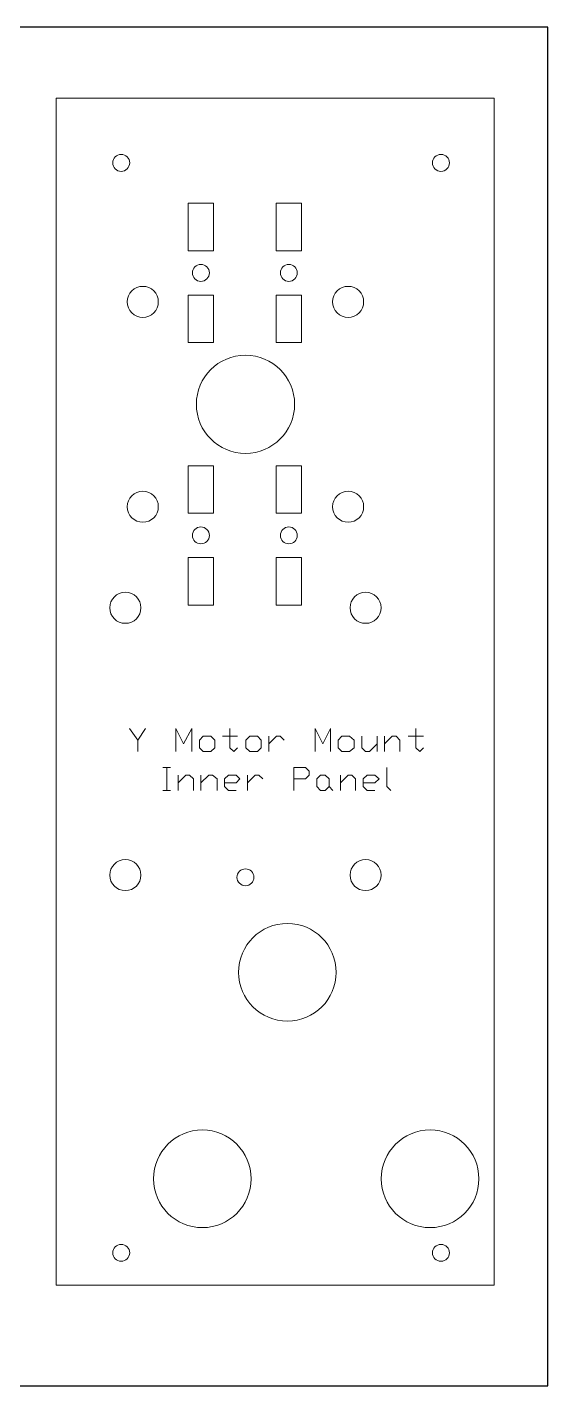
# Model space of a CAD drawing. Header units: inches. Extents: x -12 to 12, y -6 to 6.
# Drawn here: x 7.4 to 12, y -6 to 6 of the extents above; entities that cross this region are included whole.
import ezdxf

# ---------------------------------------------------------------- set-up
doc = ezdxf.new("R2010")
doc.units = ezdxf.units.IN
doc.layers.get('0').update_dxf_attribs({"linetype": 'CONTINUOUS', "lineweight": 25, "true_color": 0x000000})
doc.layers.add('CUT_SHEET_4', color=179, linetype='CONTINUOUS', true_color=0x131326)

# ---------------------------------------------------------------- blocks, each defined once
blk = doc.blocks.new('BORDER')
for p, q in [((24, 0), (0, 0)), ((24, -12), (24, 0)), ((0, -12), (24, -12))]:
    blk.add_line(p, q)
blk = doc.blocks.new('x_beam_face_a')
at = {"layer": 'CUT_SHEET_4', "color": 3, "lineweight": 15, "true_color": 0x00ff00}
for p, q in [((0, -3.871), (0, 0)), ((0, 0), (10.485, 0)), ((10.485, 0), (10.485, -3.871)), ((10.485, -3.871), (0, -3.871))]:
    blk.add_line(p, q, dxfattribs=at)
at = {"layer": 'CUT_SHEET_4', "color": 1, "lineweight": 15, "true_color": 0xff0000}
for p, q in [((9.987, -0.575), (9.987, -0.575)), ((3.622, -0.749), (3.622, -0.749)), ((5.983, -0.749), (5.983, -0.749)), ((6.875, -0.903), (6.875, -0.903)), ((8.685, -0.903), (8.685, -0.903)), ((6.007, -1.391), (6.007, -1.167)), ((6.007, -1.167), (6.426, -1.167)), ((6.426, -1.167), (6.426, -1.391)), ((6.819, -1.391), (6.819, -1.167)), ((6.819, -1.167), (7.237, -1.167)), ((7.237, -1.167), (7.237, -1.391)), ((8.326, -1.391), (8.326, -1.167)), ((8.326, -1.167), (8.745, -1.167)), ((8.745, -1.167), (8.745, -1.391)), ((9.137, -1.391), (9.137, -1.167)), ((9.137, -1.167), (9.556, -1.167)), ((9.556, -1.167), (9.556, -1.391)), ((0.508, -1.292), (0.508, -1.292)), ((1.371, -1.292), (1.371, -1.292)), ((9.016, -1.279), (9.016, -1.279)), ((6.426, -1.391), (6.007, -1.391)), ((7.237, -1.391), (6.819, -1.391)), ((8.745, -1.391), (8.326, -1.391)), ((9.556, -1.391), (9.137, -1.391)), ((7.347, -1.673), (7.347, -1.673)), ((0.94, -1.723), (0.94, -1.723)), ((6.007, -2.168), (6.007, -1.944)), ((6.007, -1.944), (6.426, -1.944)), ((6.426, -1.944), (6.426, -2.168)), ((6.819, -2.168), (6.819, -1.944)), ((6.819, -1.944), (7.237, -1.944)), ((7.237, -1.944), (7.237, -2.168)), ((8.326, -2.168), (8.326, -1.944)), ((8.326, -1.944), (8.745, -1.944)), ((8.745, -1.944), (8.745, -2.168)), ((8.941, -1.981), (8.941, -1.981)), ((9.137, -2.168), (9.137, -1.944)), ((9.137, -1.944), (9.556, -1.944)), ((9.556, -1.944), (9.556, -2.168)), ((2.332, -2.043), (2.332, -2.043)), ((3.195, -2.043), (3.195, -2.043)), ((7.78, -2.107), (7.78, -2.107)), ((8.866, -2.056), (8.866, -2.056)), ((8.941, -2.131), (8.941, -2.131)), ((9.016, -2.056), (9.016, -2.056)), ((6.426, -2.168), (6.007, -2.168)), ((7.237, -2.168), (6.819, -2.168)), ((8.745, -2.168), (8.326, -2.168)), ((9.556, -2.168), (9.137, -2.168)), ((2.763, -2.474), (2.763, -2.474)), ((6.875, -2.717), (6.875, -2.717)), ((8.685, -2.717), (8.685, -2.717)), ((3.622, -2.872), (3.622, -2.872)), ((9.987, -3.4), (9.987, -3.4)), ((0.94, -3.735), (0.94, -3.735))]:
    blk.add_line(p, q, dxfattribs=at)
at = {"layer": 'CUT_SHEET_4', "color": 7, "lineweight": 15, "true_color": 0xffffff}
for p, q in [((4.916, -0.648), (4.815, -0.722)), ((4.815, -0.722), (4.714, -0.722)), ((4.815, -0.722), (4.916, -0.789)), ((4.37, -0.944), (4.37, -1.011)), ((4.572, -0.944), (4.572, -1.011)), ((4.572, -0.977), (4.37, -0.977)), ((4.37, -1.078), (4.505, -1.078)), ((4.438, -1.078), (4.505, -1.146)), ((4.714, -1.058), (4.916, -1.058)), ((4.916, -1.058), (4.781, -1.126)), ((4.505, -1.179), (4.471, -1.213)), ((4.505, -1.146), (4.505, -1.179)), ((4.916, -1.2), (4.714, -1.2)), ((4.781, -1.126), (4.916, -1.2)), ((4.471, -1.213), (4.37, -1.213)), ((4.37, -1.28), (4.505, -1.28)), ((4.438, -1.28), (4.505, -1.348)), ((4.714, -1.3), (4.747, -1.267)), ((4.714, -1.368), (4.714, -1.3)), ((4.747, -1.267), (4.815, -1.267)), ((4.815, -1.267), (4.848, -1.3)), ((4.848, -1.3), (4.848, -1.368)), ((4.471, -1.422), (4.37, -1.422)), ((4.505, -1.381), (4.471, -1.422)), ((4.505, -1.348), (4.505, -1.381)), ((4.747, -1.401), (4.714, -1.368)), ((4.815, -1.401), (4.747, -1.401)), ((4.848, -1.368), (4.815, -1.401)), ((4.404, -1.489), (4.37, -1.523)), ((4.37, -1.523), (4.37, -1.59)), ((4.471, -1.489), (4.404, -1.489)), ((4.438, -1.489), (4.438, -1.59)), ((4.505, -1.523), (4.471, -1.489)), ((4.505, -1.59), (4.505, -1.523)), ((4.747, -1.536), (4.714, -1.57)), ((4.916, -1.536), (4.747, -1.536)), ((4.848, -1.469), (4.848, -1.603)), ((4.438, -1.59), (4.471, -1.624)), ((4.471, -1.624), (4.505, -1.59)), ((4.714, -1.57), (4.747, -1.603)), ((4.714, -1.711), (4.747, -1.677)), ((4.747, -1.677), (4.815, -1.677)), ((4.815, -1.677), (4.848, -1.711)), ((4.37, -1.691), (4.505, -1.691)), ((4.438, -1.691), (4.505, -1.758)), ((4.505, -1.792), (4.471, -1.825)), ((4.505, -1.758), (4.505, -1.792)), ((4.714, -1.778), (4.714, -1.711)), ((4.747, -1.812), (4.714, -1.778)), ((4.848, -1.778), (4.815, -1.812)), ((4.848, -1.711), (4.848, -1.778)), ((4.714, -1.879), (4.848, -1.879)), ((4.815, -1.812), (4.747, -1.812)), ((4.781, -1.879), (4.848, -1.947)), ((4.848, -1.98), (4.815, -2.014)), ((4.848, -1.947), (4.848, -1.98)), ((4.37, -2.101), (4.572, -2.101)), ((4.471, -2.202), (4.471, -2.101)), ((4.572, -2.101), (4.572, -2.202)), ((4.505, -2.236), (4.471, -2.202)), ((4.539, -2.236), (4.505, -2.236)), ((4.572, -2.202), (4.539, -2.236)), ((4.37, -2.337), (4.404, -2.303)), ((4.37, -2.377), (4.37, -2.337)), ((4.404, -2.411), (4.37, -2.377)), ((4.404, -2.303), (4.471, -2.303)), ((4.471, -2.303), (4.505, -2.337)), ((4.505, -2.377), (4.471, -2.411)), ((4.505, -2.337), (4.505, -2.377)), ((4.714, -2.29), (4.916, -2.29)), ((4.916, -2.29), (4.781, -2.357)), ((4.781, -2.357), (4.916, -2.424)), ((4.404, -2.411), (4.37, -2.445)), ((4.37, -2.512), (4.505, -2.512)), ((4.471, -2.411), (4.404, -2.411)), ((4.438, -2.512), (4.505, -2.579)), ((4.916, -2.424), (4.714, -2.424)), ((4.714, -2.525), (4.747, -2.492)), ((4.747, -2.492), (4.815, -2.492)), ((4.815, -2.492), (4.848, -2.525)), ((4.505, -2.613), (4.471, -2.646)), ((4.505, -2.579), (4.505, -2.613)), ((4.714, -2.593), (4.714, -2.525)), ((4.747, -2.633), (4.714, -2.593)), ((4.815, -2.633), (4.747, -2.633)), ((4.848, -2.593), (4.815, -2.633)), ((4.848, -2.525), (4.848, -2.593)), ((4.471, -2.646), (4.37, -2.646)), ((4.404, -2.714), (4.37, -2.747)), ((4.37, -2.747), (4.37, -2.815)), ((4.471, -2.714), (4.404, -2.714)), ((4.438, -2.714), (4.438, -2.815)), ((4.505, -2.747), (4.471, -2.714)), ((4.505, -2.815), (4.505, -2.747)), ((4.747, -2.7), (4.714, -2.734)), ((4.714, -2.734), (4.714, -2.768)), ((4.848, -2.7), (4.747, -2.7)), ((4.438, -2.815), (4.471, -2.855)), ((4.471, -2.855), (4.505, -2.815)), ((4.714, -2.768), (4.781, -2.835)), ((4.848, -2.835), (4.714, -2.835)), ((4.404, -2.922), (4.37, -2.956)), ((4.572, -2.922), (4.404, -2.922)), ((4.714, -2.902), (4.848, -2.902)), ((4.781, -2.902), (4.848, -2.969)), ((4.848, -2.969), (4.848, -3.003)), ((4.815, -3.037), (4.714, -3.037)), ((4.848, -3.003), (4.815, -3.037)), ((4.848, -3.111), (4.848, -3.245)), ((4.747, -3.178), (4.714, -3.212)), ((4.714, -3.212), (4.747, -3.245)), ((4.916, -3.178), (4.747, -3.178))]:
    blk.add_line(p, q, dxfattribs=at)
at = {"layer": 'CUT_SHEET_4', "color": 1, "lineweight": 15, "true_color": 0xff0000}
for points, degree in [([(3.622, -0.474), (3.546, -0.474), (3.485, -0.536), (3.485, -0.612)], 3), ([(3.759, -0.612), (3.759, -0.536), (3.698, -0.474), (3.622, -0.474)], 3), ([(5.983, -0.474), (5.907, -0.474), (5.845, -0.536), (5.846, -0.612)], 3), ([(6.12, -0.612), (6.12, -0.536), (6.058, -0.474), (5.983, -0.474)], 3), ([(0.286, -0.5), (0.244, -0.5), (0.211, -0.533), (0.211, -0.575)], 3), ([(0.211, -0.575), (0.211, -0.616), (0.244, -0.649), (0.286, -0.65)], 3), ([(0.36, -0.575), (0.36, -0.533), (0.327, -0.5), (0.286, -0.5)], 3), ([(0.286, -0.65), (0.327, -0.65), (0.36, -0.616), (0.36, -0.575)], 3), ([(9.912, -0.5), (9.871, -0.5), (9.837, -0.533), (9.837, -0.575)], 3), ([(9.837, -0.575), (9.837, -0.616), (9.871, -0.649), (9.912, -0.65)], 3), ([(9.987, -0.575), (9.987, -0.533), (9.953, -0.5), (9.912, -0.5)], 3), ([(9.912, -0.65), (9.953, -0.65), (9.987, -0.616), (9.987, -0.575)], 3), ([(3.485, -0.612), (3.485, -0.688), (3.546, -0.749), (3.622, -0.749)], 3), ([(3.622, -0.749), (3.698, -0.749), (3.759, -0.688), (3.759, -0.612)], 3), ([(5.846, -0.612), (5.845, -0.688), (5.907, -0.749), (5.983, -0.749)], 3), ([(5.983, -0.749), (6.058, -0.749), (6.12, -0.688), (6.12, -0.612)], 3), ([(6.875, -0.628), (6.799, -0.629), (6.738, -0.69), (6.738, -0.766)], 3), ([(7.012, -0.766), (7.012, -0.69), (6.951, -0.629), (6.875, -0.628)], 3), ([(8.685, -0.628), (8.609, -0.629), (8.548, -0.69), (8.548, -0.766)], 3), ([(8.822, -0.766), (8.822, -0.69), (8.761, -0.629), (8.685, -0.628)], 3), ([(6.738, -0.766), (6.738, -0.842), (6.799, -0.903), (6.875, -0.903)], 3), ([(6.875, -0.903), (6.951, -0.903), (7.012, -0.842), (7.012, -0.766)], 3), ([(8.548, -0.766), (8.548, -0.842), (8.609, -0.903), (8.685, -0.903)], 3), ([(8.685, -0.903), (8.761, -0.903), (8.822, -0.842), (8.822, -0.766)], 3), ([(0.94, -0.861), (0.701, -0.861), (0.508, -1.054), (0.508, -1.292)], 3), ([(1.371, -1.292), (1.371, -1.054), (1.178, -0.861), (0.94, -0.861)], 3), ([(0.94, -0.861), (0.94, -0.861), (0.94, -0.861), (0.94, -0.861)], 3), ([(0.508, -1.292), (0.508, -1.53), (0.701, -1.723), (0.94, -1.723)], 3), ([(0.94, -1.723), (1.178, -1.723), (1.371, -1.53), (1.371, -1.292)], 3), ([(6.622, -1.204), (6.581, -1.204), (6.547, -1.238), (6.548, -1.279)], 3), ([(6.548, -1.279), (6.547, -1.32), (6.581, -1.354), (6.622, -1.354)], 3), ([(6.697, -1.279), (6.697, -1.238), (6.664, -1.204), (6.622, -1.204)], 3), ([(6.622, -1.354), (6.664, -1.354), (6.697, -1.321), (6.697, -1.279)], 3), ([(7.78, -1.239), (7.541, -1.239), (7.347, -1.433), (7.347, -1.673)], 3), ([(8.213, -1.673), (8.214, -1.433), (8.02, -1.239), (7.78, -1.239)], 3), ([(7.78, -1.239), (7.78, -1.239), (7.78, -1.239)], 2), ([(8.941, -1.204), (8.899, -1.204), (8.866, -1.238), (8.866, -1.279)], 3), ([(8.866, -1.279), (8.866, -1.32), (8.899, -1.354), (8.941, -1.354)], 3), ([(9.016, -1.279), (9.016, -1.238), (8.982, -1.204), (8.941, -1.204)], 3), ([(8.941, -1.204), (8.941, -1.204), (8.941, -1.204)], 2), ([(8.941, -1.354), (8.982, -1.354), (9.016, -1.321), (9.016, -1.279)], 3), ([(2.763, -1.612), (2.525, -1.612), (2.332, -1.805), (2.332, -2.043)], 3), ([(3.195, -2.043), (3.195, -1.805), (3.002, -1.612), (2.763, -1.612)], 3), ([(2.763, -1.612), (2.763, -1.612), (2.763, -1.612)], 2), ([(3.602, -1.598), (3.561, -1.598), (3.528, -1.632), (3.528, -1.673)], 3), ([(3.528, -1.673), (3.528, -1.715), (3.561, -1.748), (3.602, -1.748)], 3), ([(3.677, -1.673), (3.677, -1.632), (3.644, -1.598), (3.602, -1.598)], 3), ([(3.602, -1.748), (3.644, -1.748), (3.677, -1.715), (3.677, -1.673)], 3), ([(7.347, -1.673), (7.347, -1.912), (7.541, -2.107), (7.78, -2.107)], 3), ([(7.78, -2.107), (8.02, -2.107), (8.214, -1.912), (8.213, -1.673)], 3), ([(6.622, -1.981), (6.581, -1.981), (6.548, -2.014), (6.548, -2.056)], 3), ([(6.697, -2.056), (6.697, -2.014), (6.664, -1.981), (6.622, -1.981)], 3), ([(8.941, -1.981), (8.899, -1.981), (8.866, -2.014), (8.866, -2.056)], 3), ([(9.016, -2.056), (9.016, -2.014), (8.982, -1.981), (8.941, -1.981)], 3), ([(2.332, -2.043), (2.332, -2.281), (2.525, -2.474), (2.763, -2.474)], 3), ([(2.763, -2.474), (3.002, -2.474), (3.195, -2.281), (3.195, -2.043)], 3), ([(6.548, -2.056), (6.548, -2.097), (6.581, -2.131), (6.622, -2.131)], 3), ([(6.622, -2.131), (6.664, -2.131), (6.697, -2.097), (6.697, -2.056)], 3), ([(8.866, -2.056), (8.866, -2.097), (8.899, -2.131), (8.941, -2.131)], 3), ([(8.941, -2.131), (8.982, -2.131), (9.016, -2.097), (9.016, -2.056)], 3), ([(6.875, -2.442), (6.799, -2.443), (6.738, -2.504), (6.738, -2.58)], 3), ([(7.012, -2.58), (7.012, -2.504), (6.951, -2.443), (6.875, -2.442)], 3), ([(8.685, -2.442), (8.609, -2.443), (8.548, -2.504), (8.548, -2.58)], 3), ([(8.822, -2.58), (8.822, -2.504), (8.761, -2.443), (8.685, -2.442)], 3), ([(3.622, -2.597), (3.546, -2.597), (3.485, -2.658), (3.485, -2.734)], 3), ([(3.759, -2.734), (3.759, -2.658), (3.698, -2.597), (3.622, -2.597)], 3), ([(5.983, -2.597), (5.907, -2.597), (5.845, -2.658), (5.846, -2.734)], 3), ([(6.12, -2.734), (6.12, -2.658), (6.058, -2.597), (5.983, -2.597)], 3), ([(6.738, -2.58), (6.738, -2.656), (6.799, -2.717), (6.875, -2.717)], 3), ([(6.875, -2.717), (6.951, -2.717), (7.012, -2.656), (7.012, -2.58)], 3), ([(8.548, -2.58), (8.548, -2.656), (8.609, -2.717), (8.685, -2.717)], 3), ([(8.685, -2.717), (8.761, -2.717), (8.822, -2.656), (8.822, -2.58)], 3), ([(3.485, -2.734), (3.485, -2.81), (3.546, -2.871), (3.622, -2.872)], 3), ([(3.622, -2.872), (3.698, -2.871), (3.759, -2.81), (3.759, -2.734)], 3), ([(5.846, -2.734), (5.845, -2.81), (5.907, -2.871), (5.983, -2.872)], 3), ([(5.983, -2.872), (6.058, -2.871), (6.12, -2.81), (6.12, -2.734)], 3), ([(0.94, -2.873), (0.701, -2.873), (0.508, -3.066), (0.508, -3.304)], 3), ([(1.371, -3.304), (1.371, -3.066), (1.178, -2.873), (0.94, -2.873)], 3), ([(0.94, -2.873), (0.94, -2.873), (0.94, -2.873), (0.94, -2.873)], 3), ([(5.983, -2.872), (5.983, -2.872), (5.983, -2.872), (5.983, -2.872)], 3), ([(0.286, -3.325), (0.244, -3.325), (0.211, -3.359), (0.211, -3.4)], 3), ([(0.36, -3.4), (0.36, -3.359), (0.327, -3.325), (0.286, -3.325)], 3), ([(0.508, -3.304), (0.508, -3.542), (0.701, -3.735), (0.94, -3.735)], 3), ([(0.508, -3.304), (0.508, -3.304), (0.508, -3.304)], 2), ([(0.94, -3.735), (1.178, -3.735), (1.371, -3.542), (1.371, -3.304)], 3), ([(9.912, -3.325), (9.871, -3.325), (9.837, -3.359), (9.837, -3.4)], 3), ([(9.987, -3.4), (9.987, -3.359), (9.953, -3.325), (9.912, -3.325)], 3), ([(0.211, -3.4), (0.211, -3.441), (0.244, -3.475), (0.286, -3.475)], 3), ([(0.286, -3.475), (0.327, -3.475), (0.36, -3.441), (0.36, -3.4)], 3), ([(9.837, -3.4), (9.837, -3.441), (9.871, -3.475), (9.912, -3.475)], 3), ([(9.912, -3.475), (9.953, -3.475), (9.987, -3.441), (9.987, -3.4)], 3)]:
    blk.add_open_spline(points, degree=degree, dxfattribs=at)

msp = doc.modelspace()

# ---------------------------------------------------------------- block references
msp.add_blockref('BORDER', (-12, 6))
at = {"layer": 'CUT_SHEET_4', "rotation": 90}
msp.add_blockref('x_beam_face_a', (7.656, -5.111), dxfattribs=at)

doc.saveas('drawing.dxf')
